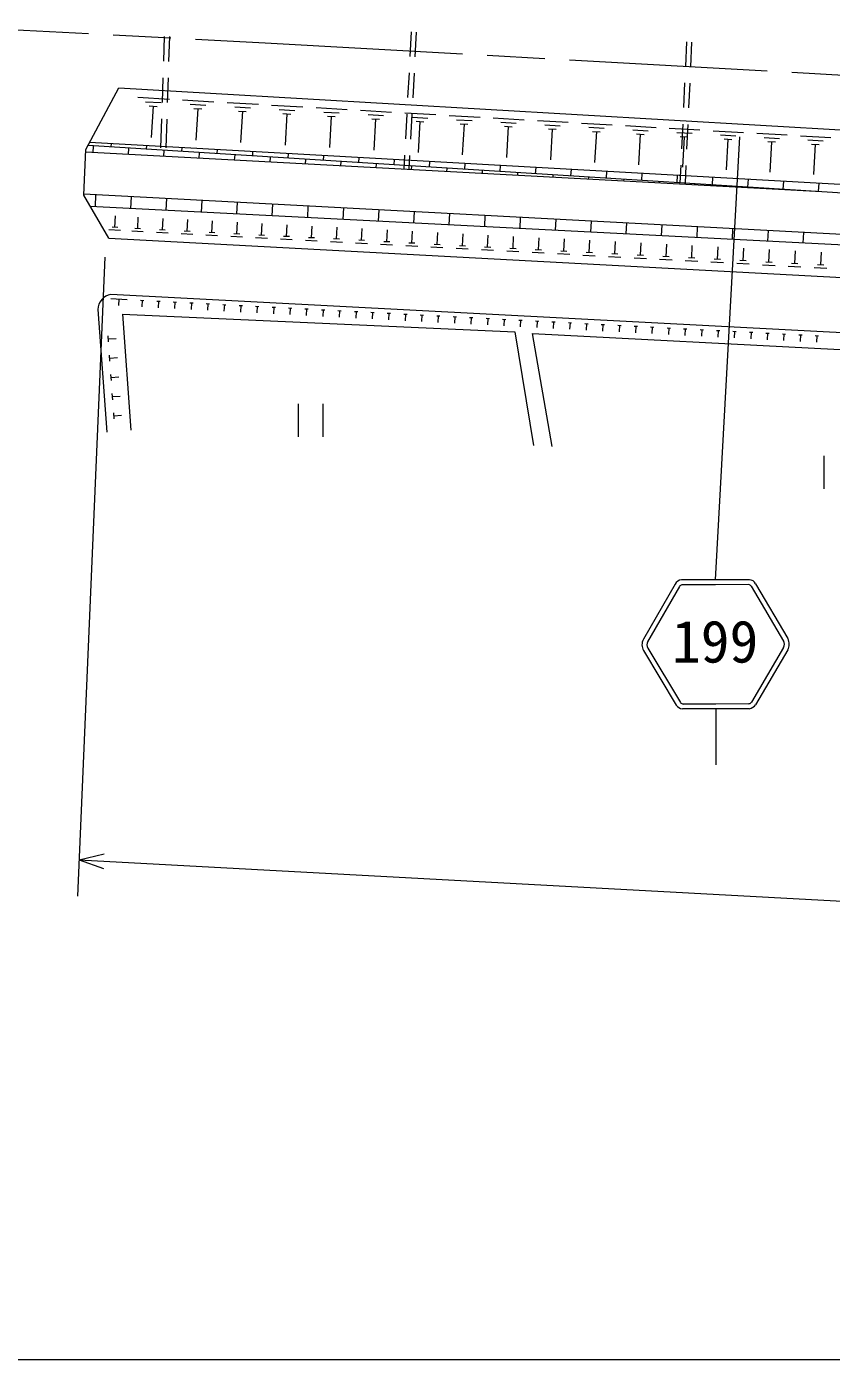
# Model space of a CAD drawing. Units: millimetres, scale not verified. Extents: x 40000 to 680000, y 20000 to 380000.
# Drawn here: x 315878 to 364696, y 205000 to 285858 of the extents above; entities that cross this region are included whole.
import ezdxf
from ezdxf.enums import TextEntityAlignment as Align

# ---------------------------------------------------------------- set-up
doc = ezdxf.new("R2010")
doc.units = ezdxf.units.MM
doc.header["$LTSCALE"] = 1000
doc.linetypes.add('CHAIN', pattern=[18.5, 12, -1.5, 3.5, -1.5])
for name, color, linetype, lineweight in [('M-BGD', 7, 'Continuous', 13), ('M-BMK', 2, 'CHAIN', 13), ('M-STR-HTXT', 7, 'Continuous', 13), ('M-STR-STRC', 7, 'Continuous', 13), ('M-TTL-BAND', 7, 'Continuous', 13)]:
    doc.layers.add(name, color=color, linetype=linetype, lineweight=lineweight)
doc.styles.add('ＭＳ ゴシック', font='')
doc.styles.get('ＭＳ ゴシック').set_extended_font_data('MS Gothic')

msp = doc.modelspace()

# ---------------------------------------------------------------- linework, layer by layer
at = {"layer": 'M-BGD'}
for p, q in [((339211, 285549), (339129, 284051)), ((339515, 285533), (339433, 284035)), ((324199, 283761), (324248, 285260)), ((324513, 283751), (324562, 285251)), ((355909, 284945), (355840, 283446)), ((356219, 284925), (356150, 283427)), ((339075, 283053), (338993, 281555)), ((339378, 283036), (339297, 281539)), ((324118, 281263), (324167, 282762)), ((324432, 281253), (324481, 282752)), ((355793, 282447), (355724, 280949)), ((356103, 282428), (356033, 280929)), ((322625, 281571), (324534, 281460)), ((325335, 281414), (327240, 281303)), ((323088, 281304), (324043, 281249)), ((323313, 281052), (323790, 281024)), ((323552, 281038), (323441, 279129)), ((325797, 281148), (326750, 281093)), ((326021, 280896), (326498, 280868)), ((326260, 280882), (326149, 278977)), ((328040, 281257), (329941, 281147)), ((328502, 280992), (329452, 280937)), ((328726, 280740), (329201, 280713)), ((328963, 280726), (328853, 278826)), ((330742, 281100), (332638, 280990)), ((331202, 280836), (332150, 280781)), ((331426, 280585), (331900, 280557)), ((333439, 280944), (335331, 280834)), ((333898, 280680), (334844, 280625)), ((336132, 280788), (338020, 280678)), ((338820, 280632), (340704, 280522)), ((324028, 278510), (324085, 280263)), ((324342, 278500), (324399, 280253)), ((331663, 280571), (331553, 278675)), ((334121, 280430), (334594, 280402)), ((334358, 280416), (334248, 278524)), ((336590, 280524), (337534, 280469)), ((336812, 280274), (337284, 280247)), ((337048, 280261), (336939, 278373)), ((338938, 280556), (338856, 279059)), ((339242, 280540), (339160, 279042)), ((339278, 280369), (340219, 280314)), ((339499, 280120), (339970, 280092)), ((339735, 280106), (339626, 278223)), ((341505, 280476), (343384, 280367)), ((341961, 280214), (342901, 280159)), ((342182, 279965), (342652, 279938)), ((342417, 279952), (342308, 278072)), ((344185, 280320), (346060, 280212)), ((344640, 280059), (345578, 280005)), ((344861, 279811), (345330, 279784)), ((345095, 279797), (344987, 277922)), ((346861, 280165), (348732, 280057)), ((347315, 279904), (348250, 279850)), ((349532, 280010), (351399, 279902)), ((352200, 279856), (354062, 279748)), ((355677, 279950), (355607, 278452)), ((355987, 279930), (355917, 278432)), ((347535, 279657), (348003, 279630)), ((347769, 279643), (347661, 277773)), ((349985, 279750), (350919, 279696)), ((350205, 279503), (350672, 279476)), ((350439, 279490), (350330, 277623)), ((352652, 279596), (353583, 279542)), ((352871, 279350), (353337, 279323)), ((353104, 279336), (352996, 277474)), ((354863, 279701), (356721, 279593)), ((355314, 279442), (356243, 279388)), ((355533, 279196), (355997, 279169)), ((355765, 279183), (355657, 277325)), ((357522, 279547), (359376, 279440)), ((357972, 279288), (358899, 279235)), ((358190, 279043), (358654, 279016)), ((358422, 279030), (358314, 277176)), ((360177, 279393), (362026, 279286)), ((360626, 279135), (361551, 279081)), ((362827, 279239), (364673, 279132)), ((363275, 278982), (364198, 278928)), ((364123, 275837), (319616, 278648)), ((319909, 278211), (319935, 278628)), ((321008, 278560), (321021, 278764)), ((322056, 278096), (322081, 278493)), ((323153, 278425), (323167, 278644)), ((324203, 277980), (324226, 278357)), ((325299, 278289), (325314, 278523)), ((326350, 277865), (326372, 278221)), ((327445, 278154), (327461, 278403)), ((329591, 278018), (329607, 278283)), ((331736, 277883), (331754, 278163)), ((360843, 278890), (361306, 278864)), ((361075, 278877), (360967, 277027)), ((363492, 278738), (363954, 278711)), ((363723, 278724), (363616, 276879)), ((328497, 277750), (328518, 278086)), ((330644, 277635), (330664, 277950)), ((332791, 277519), (332809, 277815)), ((333882, 277747), (333901, 278042)), ((334938, 277404), (334955, 277679)), ((336028, 277612), (336047, 277922)), ((337085, 277289), (337101, 277544)), ((338174, 277476), (338194, 277802)), ((338802, 278060), (338755, 277199)), ((339106, 278044), (339059, 277183)), ((339232, 277173), (339246, 277408)), ((340319, 277340), (340341, 277682)), ((342465, 277205), (342488, 277561)), ((344611, 277069), (344634, 277441)), ((355561, 277453), (355511, 276381)), ((355871, 277433), (355821, 276361)), ((341379, 277058), (341392, 277273)), ((343526, 276943), (343538, 277137)), ((345673, 276828), (345684, 277002)), ((346756, 276934), (346781, 277321)), ((347820, 276712), (347829, 276866)), ((348902, 276798), (348928, 277201)), ((349967, 276597), (349975, 276730)), ((351048, 276663), (351074, 277081)), ((352114, 276482), (352121, 276595)), ((353194, 276527), (353221, 276960)), ((355339, 276392), (355368, 276840)), ((357485, 276256), (357514, 276720)), ((359631, 276121), (359661, 276600)), ((354261, 276366), (354266, 276459)), ((356408, 276251), (356412, 276324)), ((358555, 276136), (358558, 276188)), ((360702, 276020), (360704, 276053)), ((361777, 275985), (361808, 276479)), ((362849, 275905), (362849, 275917)), ((363922, 275849), (363954, 276359)), ((427383, 269961), (319342, 275694)), ((320046, 274939), (320083, 275655)), ((322193, 274829), (322230, 275541)), ((324340, 274718), (324377, 275427)), ((326487, 274608), (326524, 275313)), ((328635, 274498), (328671, 275199)), ((330782, 274387), (330818, 275085)), ((332929, 274277), (332965, 274971)), ((321230, 273682), (321267, 274379)), ((322613, 273607), (322651, 274305)), ((324112, 273528), (324150, 274228)), ((325614, 273448), (325652, 274150)), ((335076, 274166), (335112, 274857)), ((337223, 274056), (337259, 274744)), ((339370, 273945), (339406, 274630)), ((341518, 273835), (341553, 274516)), ((343665, 273725), (343700, 274402)), ((345812, 273614), (345847, 274288)), ((347959, 273504), (347994, 274174)), ((321569, 273489), (320872, 273526)), ((321404, 273672), (321056, 273691)), ((322953, 273414), (322255, 273452)), ((322788, 273598), (322439, 273617)), ((324453, 273334), (323753, 273371)), ((324287, 273518), (323937, 273537)), ((325790, 273438), (325438, 273457)), ((327295, 273358), (326942, 273377)), ((327118, 273368), (327156, 274073)), ((328625, 273287), (328663, 273995)), ((330135, 273207), (330173, 273918)), ((331648, 273126), (331686, 273840)), ((333163, 273046), (333201, 273762)), ((334681, 272965), (334719, 273684)), ((336201, 272884), (336240, 273606)), ((337725, 272803), (337764, 273527)), ((339251, 272722), (339290, 273449)), ((340780, 272640), (340819, 273370)), ((350106, 273393), (350141, 274060)), ((352253, 273283), (352287, 273946)), ((354401, 273172), (354434, 273832)), ((356548, 273062), (356581, 273718)), ((358695, 272952), (358728, 273604)), ((360842, 272841), (360875, 273490)), ((362989, 272731), (363022, 273376)), ((320855, 273026), (430734, 267127)), ((325956, 273253), (325253, 273291)), ((327461, 273172), (326756, 273210)), ((328970, 273091), (328262, 273129)), ((328802, 273278), (328448, 273297)), ((330481, 273010), (329770, 273048)), ((330313, 273197), (329957, 273216)), ((331995, 272929), (331281, 272967)), ((331826, 273117), (331469, 273136)), ((333511, 272847), (332795, 272886)), ((333342, 273036), (332984, 273055)), ((335031, 272766), (334312, 272804)), ((334860, 272955), (334501, 272975)), ((336553, 272684), (335831, 272723)), ((336382, 272874), (336021, 272894)), ((338077, 272602), (337353, 272641)), ((337906, 272793), (337544, 272813)), ((339605, 272520), (338878, 272559)), ((339433, 272712), (339069, 272731)), ((340963, 272630), (340598, 272650)), ((342495, 272549), (342129, 272568)), ((342312, 272559), (342351, 273291)), ((343846, 272477), (343886, 273213)), ((345384, 272395), (345423, 273133)), ((346924, 272313), (346963, 273054)), ((348467, 272231), (348506, 272975)), ((350012, 272149), (350052, 272895)), ((351561, 272066), (351601, 272816)), ((353112, 271984), (353152, 272736)), ((354666, 271901), (354706, 272656)), ((356223, 271818), (356263, 272576)), ((357782, 271735), (357823, 272496)), ((341135, 272438), (340405, 272477)), ((342668, 272356), (341936, 272395)), ((344204, 272273), (343469, 272313)), ((344030, 272467), (343662, 272487)), ((345743, 272191), (345005, 272230)), ((345568, 272385), (345199, 272405)), ((347284, 272108), (346543, 272148)), ((347109, 272303), (346738, 272323)), ((348829, 272025), (348085, 272065)), ((348653, 272221), (348281, 272241)), ((350376, 271942), (349629, 271982)), ((350199, 272139), (349825, 272159)), ((351925, 271859), (351176, 271899)), ((351748, 272056), (351373, 272076)), ((353478, 271775), (352726, 271816)), ((353300, 271974), (352924, 271994)), ((355033, 271692), (354278, 271732)), ((354855, 271891), (354477, 271911)), ((356412, 271808), (356033, 271828)), ((357973, 271725), (357592, 271745)), ((359345, 271652), (359386, 272415)), ((360910, 271568), (360951, 272335)), ((362478, 271485), (362520, 272254)), ((364049, 271401), (364091, 272173)), ((356591, 271608), (355834, 271649)), ((358153, 271524), (357392, 271565)), ((359716, 271440), (358953, 271481)), ((359536, 271642), (359154, 271662)), ((361283, 271356), (360517, 271397)), ((361102, 271558), (360719, 271579)), ((362853, 271272), (362083, 271313)), ((362671, 271475), (362286, 271495)), ((364425, 271188), (363653, 271229)), ((364242, 271391), (363856, 271412)), ((320980, 269357), (321979, 269305)), ((321480, 269331), (321459, 268932)), ((322778, 269263), (322977, 269252)), ((320201, 268693), (320745, 261253)), ((322878, 269258), (322857, 268858)), ((323776, 269211), (323976, 269200)), ((323876, 269205), (323855, 268806)), ((324775, 269158), (324975, 269148)), ((324875, 269153), (324854, 268753)), ((325774, 269106), (325973, 269095)), ((325873, 269100), (325852, 268701)), ((326772, 269053), (326972, 269043)), ((326872, 269048), (326851, 268649)), ((327771, 269001), (327971, 268990)), ((327871, 268996), (327850, 268596)), ((328769, 268948), (328969, 268938)), ((328869, 268943), (328848, 268544)), ((329768, 268896), (329968, 268885)), ((329868, 268891), (329847, 268491)), ((330767, 268843), (330966, 268833)), ((330867, 268838), (330846, 268439)), ((331765, 268791), (331965, 268781)), ((331865, 268786), (331844, 268386)), ((332764, 268739), (332964, 268728)), ((332864, 268733), (332843, 268334)), ((333763, 268686), (333962, 268676)), ((333862, 268681), (333841, 268281)), ((334761, 268634), (334961, 268623)), ((334861, 268628), (334840, 268229)), ((335760, 268581), (335960, 268571)), ((335860, 268576), (335839, 268177)), ((336758, 268529), (336958, 268518)), ((336858, 268524), (336837, 268124)), ((337757, 268476), (337957, 268466)), ((337857, 268471), (337836, 268072)), ((321699, 268412), (322197, 261367)), ((338756, 268424), (338955, 268413)), ((338856, 268419), (338835, 268019)), ((339754, 268372), (339954, 268361)), ((339854, 268366), (339833, 267967)), ((340753, 268319), (340953, 268309)), ((340853, 268314), (340832, 267914)), ((341752, 268267), (341951, 268256)), ((341851, 268261), (341830, 267862)), ((342750, 268214), (342950, 268204)), ((342850, 268209), (342829, 267810)), ((343749, 268162), (343949, 268151)), ((343849, 268157), (343828, 267757)), ((344747, 268109), (344947, 268099)), ((344847, 268104), (344826, 267705)), ((345746, 268057), (345946, 268046)), ((345846, 268052), (345825, 267652)), ((346745, 268004), (346944, 267994)), ((346845, 267999), (346824, 267600)), ((347743, 267952), (347943, 267942)), ((347843, 267947), (347822, 267547)), ((348742, 267900), (348942, 267889)), ((348842, 267894), (348821, 267495)), ((349741, 267847), (349940, 267837)), ((349840, 267842), (349819, 267442)), ((350739, 267795), (350939, 267784)), ((350839, 267789), (350818, 267390)), ((351738, 267742), (351938, 267732)), ((351838, 267737), (351817, 267338)), ((352736, 267690), (352936, 267679)), ((352836, 267685), (352815, 267285)), ((320846, 266726), (320819, 267100)), ((320833, 266913), (321301, 266947)), ((353735, 267637), (353935, 267627)), ((353835, 267632), (353814, 267233)), ((354734, 267585), (354933, 267574)), ((354834, 267580), (354813, 267180)), ((355732, 267533), (355932, 267522)), ((355832, 267527), (355811, 267128)), ((356731, 267480), (356931, 267470)), ((356831, 267475), (356810, 267075)), ((357730, 267428), (357929, 267417)), ((357829, 267422), (357808, 267023)), ((358728, 267375), (358928, 267365)), ((358828, 267370), (358807, 266970)), ((359727, 267323), (359927, 267312)), ((359827, 267318), (359806, 266918)), ((360725, 267270), (360925, 267260)), ((360825, 267265), (360804, 266866)), ((361724, 267218), (361924, 267207)), ((361824, 267213), (361803, 266813)), ((362723, 267165), (362922, 267155)), ((362823, 267160), (362802, 266761)), ((363721, 267113), (363921, 267103)), ((363821, 267108), (363800, 266708)), ((320932, 265556), (320905, 265929)), ((320918, 265743), (321384, 265777)), ((321017, 264389), (320990, 264760)), ((321004, 264574), (321466, 264608)), ((321102, 263225), (321075, 263593)), ((321089, 263409), (321549, 263442)), ((332340, 262973), (332340, 260973)), ((333840, 262973), (333840, 260973)), ((321187, 262062), (321161, 262428)), ((321174, 262245), (321631, 262278)), ((364250, 259823), (364250, 257823))]:
    msp.add_line(p, q, dxfattribs=at)
for points in [[(320855, 273026), (319339, 275631), (319459, 278405), (321473, 282138)], [(321473, 282138), (365964, 279558), (385890, 278451), (395589, 277457), (433440, 275249)], [(434731, 271377), (364123, 275837), (319451, 278236)], [(434353, 272606), (405203, 274421), (396744, 274709), (386211, 274867), (376126, 275509), (369565, 276045), (319692, 278838)], [(431773, 267854), (427404, 269418), (319732, 274955)], [(444723, 250422), (437571, 262337), (436375, 263552), (320992, 269611)], [(321699, 268412), (345485, 267352), (346637, 260454)], [(347766, 260387), (346570, 267232), (383896, 265301), (384879, 259133)]]:
    msp.add_lwpolyline(points, dxfattribs=at)
msp.add_arc((321147, 268677), 946, 99.44517, 179.02762, dxfattribs=at)
at = {"layer": 'M-BMK'}
msp.add_lwpolyline([(269065, 287490), (276038, 287509), (283631, 287357), (292950, 286857), (307640, 286075), (330341, 284880), (367422, 282809)], dxfattribs=at)
at = {"layer": 'M-STR-HTXT'}
for p, q in [((320620, 271881), (318965, 233102)), ((319059, 235305), (320581, 235673)), ((319059, 235305), (431278, 229220)), ((319059, 235305), (320532, 234774))]:
    msp.add_line(p, q, dxfattribs=at)
at = {"layer": 'M-STR-STRC'}
for p, q in [((357661, 252287), (359153, 279182)), ((355224, 252034), (353293, 248692)), ((355483, 251884), (353552, 248542)), ((359841, 251902), (361799, 248576)), ((360100, 252054), (362058, 248728)), ((353302, 248004), (355281, 244697)), ((353559, 248158), (355539, 244851)), ((361796, 248192), (359844, 244869)), ((362055, 248040), (360102, 244717)), ((357694, 244461), (357694, 241075))]:
    msp.add_line(p, q, dxfattribs=at)
for points in [[(359725, 252304), (357661, 252287), (355596, 252287)], [(359692, 252004), (357663, 251987), (355632, 251987)], [(359727, 244478), (357694, 244461), (355659, 244461)], [(359687, 244778), (357692, 244761), (355696, 244761)]]:
    msp.add_lwpolyline(points, dxfattribs=at)
for centre, radius, start, end in [((355614, 251861), 427, 92.29572, 156.02366), ((359711, 251878), 427, 24.44946, 88.1774), ((355654, 251797), 191, 96.53703, 152.95737), ((359671, 251814), 191, 27.51575, 83.93609), ((353920, 248356), 711, 151.80974, 209.66878), ((353920, 248356), 412, 151.80974, 209.66878), ((361434, 248387), 412, 330.80435, 28.66338), ((361434, 248387), 711, 330.80435, 28.66338), ((355772, 245063), 612, 216.76349, 259.34701), ((355707, 244964), 203, 214.0004, 273.155), ((359674, 244981), 203, 267.31812, 326.47272), ((359609, 245079), 612, 281.12611, 323.70964)]:
    msp.add_arc(centre, radius, start, end, dxfattribs=at)
at = {"layer": 'M-TTL-BAND'}
msp.add_line((40000, 205000), (579000, 205000), dxfattribs=at)

# ---------------------------------------------------------------- texts
at = {"layer": 'M-STR-STRC', "style": 'ＭＳ ゴシック'}
msp.add_text('199', height=2566, dxfattribs=at).set_placement((355028, 246503), align=Align.BOTTOM_LEFT)

doc.saveas('drawing.dxf')
